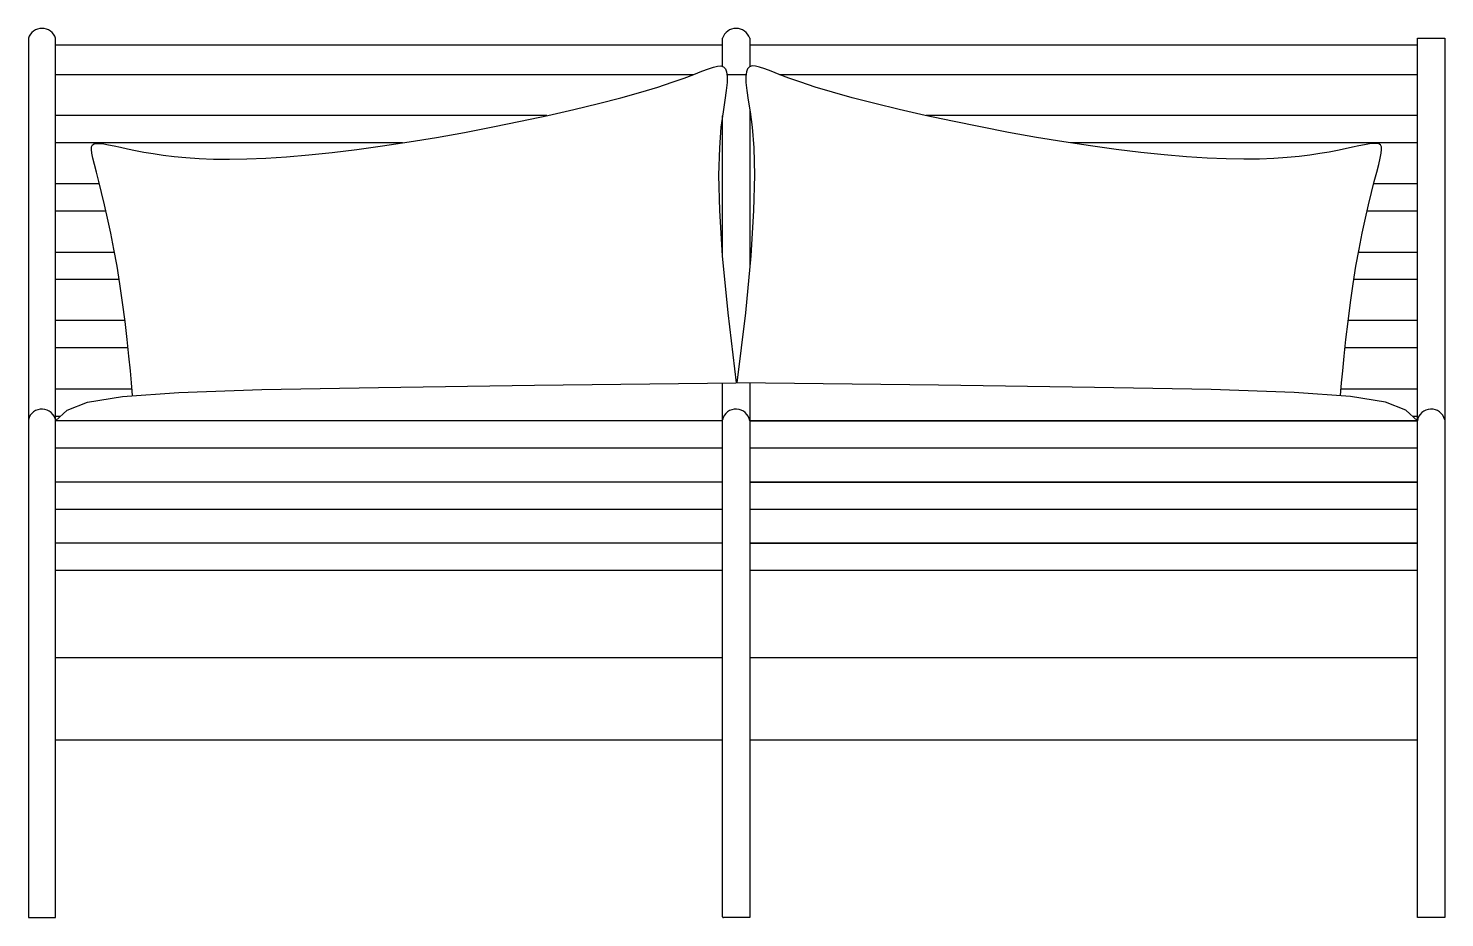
# Model space of a CAD drawing. Header units: centimetres. Extents: x 1856 to 2019, y -5626 to -5524.
import ezdxf

# ---------------------------------------------------------------- set-up
doc = ezdxf.new("R2010")
doc.units = ezdxf.units.CM

# ---------------------------------------------------------------- blocks, each defined once
blk = doc.blocks.new('A$C6FAC19AE')
for p, q in [((-23.92, 130.75), (-23.92, 134.01)), ((-20.78, 134.01), (-20.78, 130.72)), ((-100.82, 133.23), (-23.92, 133.23)), ((-20.78, 133.23), (56.22, 133.23)), ((-100.82, 129.82), (-27.26, 129.82)), ((-23.4, 129.82), (-21.2, 129.82)), ((-17.34, 129.82), (56.22, 129.82)), ((-20.78, 125.76), (-20.78, 107.69)), ((-44.18, 125.09), (-100.82, 125.09)), ((-23.92, 108.75), (-23.92, 125.06)), ((56.22, 125.09), (-0.42, 125.09)), ((-60.82, 121.94), (-100.82, 121.94)), ((56.22, 121.94), (16.22, 121.94)), ((-95.78, 117.21), (-100.82, 117.21)), ((56.22, 117.21), (51.17, 117.21)), ((-95.01, 114.06), (-100.82, 114.06)), ((56.22, 114.06), (50.41, 114.06)), ((-94.02, 109.33), (-100.82, 109.33)), ((56.22, 109.33), (49.42, 109.33)), ((-93.48, 106.19), (-100.82, 106.19)), ((56.22, 106.19), (48.88, 106.19)), ((-92.82, 101.46), (-100.82, 101.46)), ((56.22, 101.46), (48.22, 101.46)), ((-92.47, 98.31), (-100.82, 98.31)), ((56.22, 98.31), (47.87, 98.31)), ((-92.01, 93.58), (-100.82, 93.58)), ((-23.92, 32.78), (-23.92, 94.28)), ((-20.78, 94.28), (-20.78, 32.68)), ((56.22, 93.58), (47.41, 93.58)), ((-100.25, 90.43), (-100.82, 90.43)), ((-23.92, 89.91), (-100.82, 89.91)), ((56.22, 89.91), (-20.78, 89.91)), ((-20.68, 89.91), (56.22, 89.91)), ((56.22, 90.43), (55.65, 90.43)), ((-23.92, 86.77), (-100.82, 86.77)), ((56.22, 86.77), (-20.78, 86.77)), ((-23.92, 82.86), (-100.82, 82.86)), ((56.22, 82.86), (-20.78, 82.86)), ((-20.68, 82.86), (56.22, 82.86)), ((-23.92, 79.71), (-100.82, 79.71)), ((56.22, 79.71), (-20.78, 79.71)), ((-23.92, 75.81), (-100.82, 75.81)), ((56.22, 75.81), (-20.78, 75.81)), ((-20.68, 75.81), (56.22, 75.81)), ((-23.92, 72.66), (-100.82, 72.66)), ((56.22, 72.66), (-20.78, 72.66)), ((-23.92, 62.61), (-100.82, 62.61)), ((56.22, 62.61), (-20.78, 62.61)), ((-100.82, 53.15), (-23.92, 53.15)), ((-20.78, 53.15), (56.22, 53.15)), ((-20.78, 32.68), (-23.82, 32.68))]:
    blk.add_line(p, q)
for points in [[(-103.96, 134.01), (-103.96, 134.01), (-103.96, 32.68), (-100.82, 32.68), (-100.82, 134.01)], [(-91.95, 92.85), (-91.99, 93.33), (-92.07, 94.29), (-92.2, 95.67), (-92.37, 97.36), (-92.57, 99.29), (-92.81, 101.38), (-93.09, 103.54), (-93.4, 105.69), (-93.73, 107.75), (-94.09, 109.71), (-94.46, 111.54), (-94.83, 113.25), (-95.19, 114.82), (-95.53, 116.23), (-95.84, 117.48), (-96.12, 118.56), (-96.35, 119.45), (-96.53, 120.18), (-96.64, 120.75), (-96.69, 121.18), (-96.67, 121.5), (-96.57, 121.71), (-96.38, 121.83), (-96.11, 121.88), (-95.74, 121.87), (-95.27, 121.82), (-94.71, 121.72), (-94.06, 121.59), (-93.32, 121.44), (-92.51, 121.27), (-91.6, 121.08), (-90.63, 120.89), (-89.57, 120.71), (-88.42, 120.53), (-87.16, 120.37), (-85.79, 120.24), (-84.28, 120.14), (-82.61, 120.08), (-80.78, 120.06), (-78.77, 120.1), (-76.57, 120.2), (-74.18, 120.35), (-71.63, 120.57), (-68.93, 120.85), (-66.09, 121.19), (-63.13, 121.6), (-60.06, 122.06), (-56.9, 122.58), (-53.67, 123.15), (-50.42, 123.78), (-47.2, 124.43), (-44.06, 125.11), (-41.05, 125.8), (-38.23, 126.48), (-35.64, 127.15), (-33.35, 127.78), (-31.38, 128.38), (-29.72, 128.92), (-28.34, 129.41), (-27.21, 129.84), (-26.29, 130.2), (-25.55, 130.48), (-24.96, 130.68), (-24.49, 130.79), (-24.1, 130.81), (-23.8, 130.71), (-23.58, 130.49), (-23.44, 130.12), (-23.38, 129.59), (-23.39, 128.89), (-23.48, 127.99), (-23.64, 126.88), (-23.86, 125.51), (-24.1, 123.74), (-24.28, 121.37), (-24.36, 118.24), (-24.26, 114.14), (-23.94, 108.91), (-23.32, 102.36), (-22.35, 94.3)], [(47.35, 92.85), (47.39, 93.33), (47.47, 94.29), (47.6, 95.67), (47.77, 97.36), (47.97, 99.29), (48.21, 101.38), (48.49, 103.54), (48.8, 105.69), (49.13, 107.75), (49.49, 109.71), (49.86, 111.54), (50.23, 113.25), (50.59, 114.82), (50.93, 116.23), (51.24, 117.48), (51.52, 118.56), (51.75, 119.45), (51.92, 120.18), (52.04, 120.75), (52.09, 121.18), (52.07, 121.5), (51.97, 121.71), (51.78, 121.83), (51.51, 121.88), (51.13, 121.87), (50.67, 121.82), (50.11, 121.72), (49.46, 121.59), (48.72, 121.44), (47.9, 121.27), (47, 121.08), (46.02, 120.89), (44.97, 120.71), (43.82, 120.53), (42.56, 120.37), (41.19, 120.24), (39.67, 120.14), (38.01, 120.08), (36.18, 120.06), (34.17, 120.1), (31.97, 120.2), (29.58, 120.35), (27.03, 120.57), (24.33, 120.85), (21.49, 121.19), (18.52, 121.6), (15.46, 122.06), (12.3, 122.58), (9.07, 123.15), (5.82, 123.78), (2.6, 124.43), (-0.54, 125.11), (-3.55, 125.8), (-6.37, 126.48), (-8.96, 127.15), (-11.25, 127.78), (-13.22, 128.38), (-14.88, 128.92), (-16.26, 129.41), (-17.39, 129.84), (-18.31, 130.2), (-19.05, 130.48), (-19.64, 130.68), (-20.11, 130.79), (-20.5, 130.81), (-20.8, 130.71), (-21.02, 130.49), (-21.16, 130.12), (-21.22, 129.59), (-21.21, 128.89), (-21.12, 127.99), (-20.96, 126.88), (-20.74, 125.51), (-20.5, 123.74), (-20.32, 121.37), (-20.24, 118.24), (-20.34, 114.14), (-20.66, 108.91), (-21.28, 102.36), (-22.25, 94.3)], [(-100.82, 89.91), (-99.47, 91.15), (-97.13, 92.07), (-93.09, 92.73), (-86.62, 93.19), (-77.02, 93.51), (-63.59, 93.77), (-45.6, 94.01), (-22.35, 94.3)], [(56.22, 89.91), (54.87, 91.15), (52.53, 92.07), (48.49, 92.73), (42.02, 93.19), (32.42, 93.51), (18.99, 93.77), (1, 94.01), (-22.25, 94.3)]]:
    blk.add_lwpolyline(points)
blk.add_lwpolyline([(56.22, 134.01), (59.36, 134.01), (59.36, 32.68), (56.22, 32.68)], close=True)
for centre, radius, start, end in [((-102.39, 133.47), 1.66, 18.8828, 161.1172), ((-22.35, 133.47), 1.66, 18.8828, 161.1172), ((-102.4, 89.66), 1.61, 9.1234, 166.0077), ((-22.36, 89.66), 1.61, 9.1234, 166.0077), ((57.8, 89.66), 1.61, 13.9923, 170.8766), ((-23.82, 32.78), 0.1, 180, 270)]:
    blk.add_arc(centre, radius, start, end)

msp = doc.modelspace()

# ---------------------------------------------------------------- block references
msp.add_blockref('A$C6FAC19AE', (1959.95, -5658.88))

doc.saveas('drawing.dxf')
